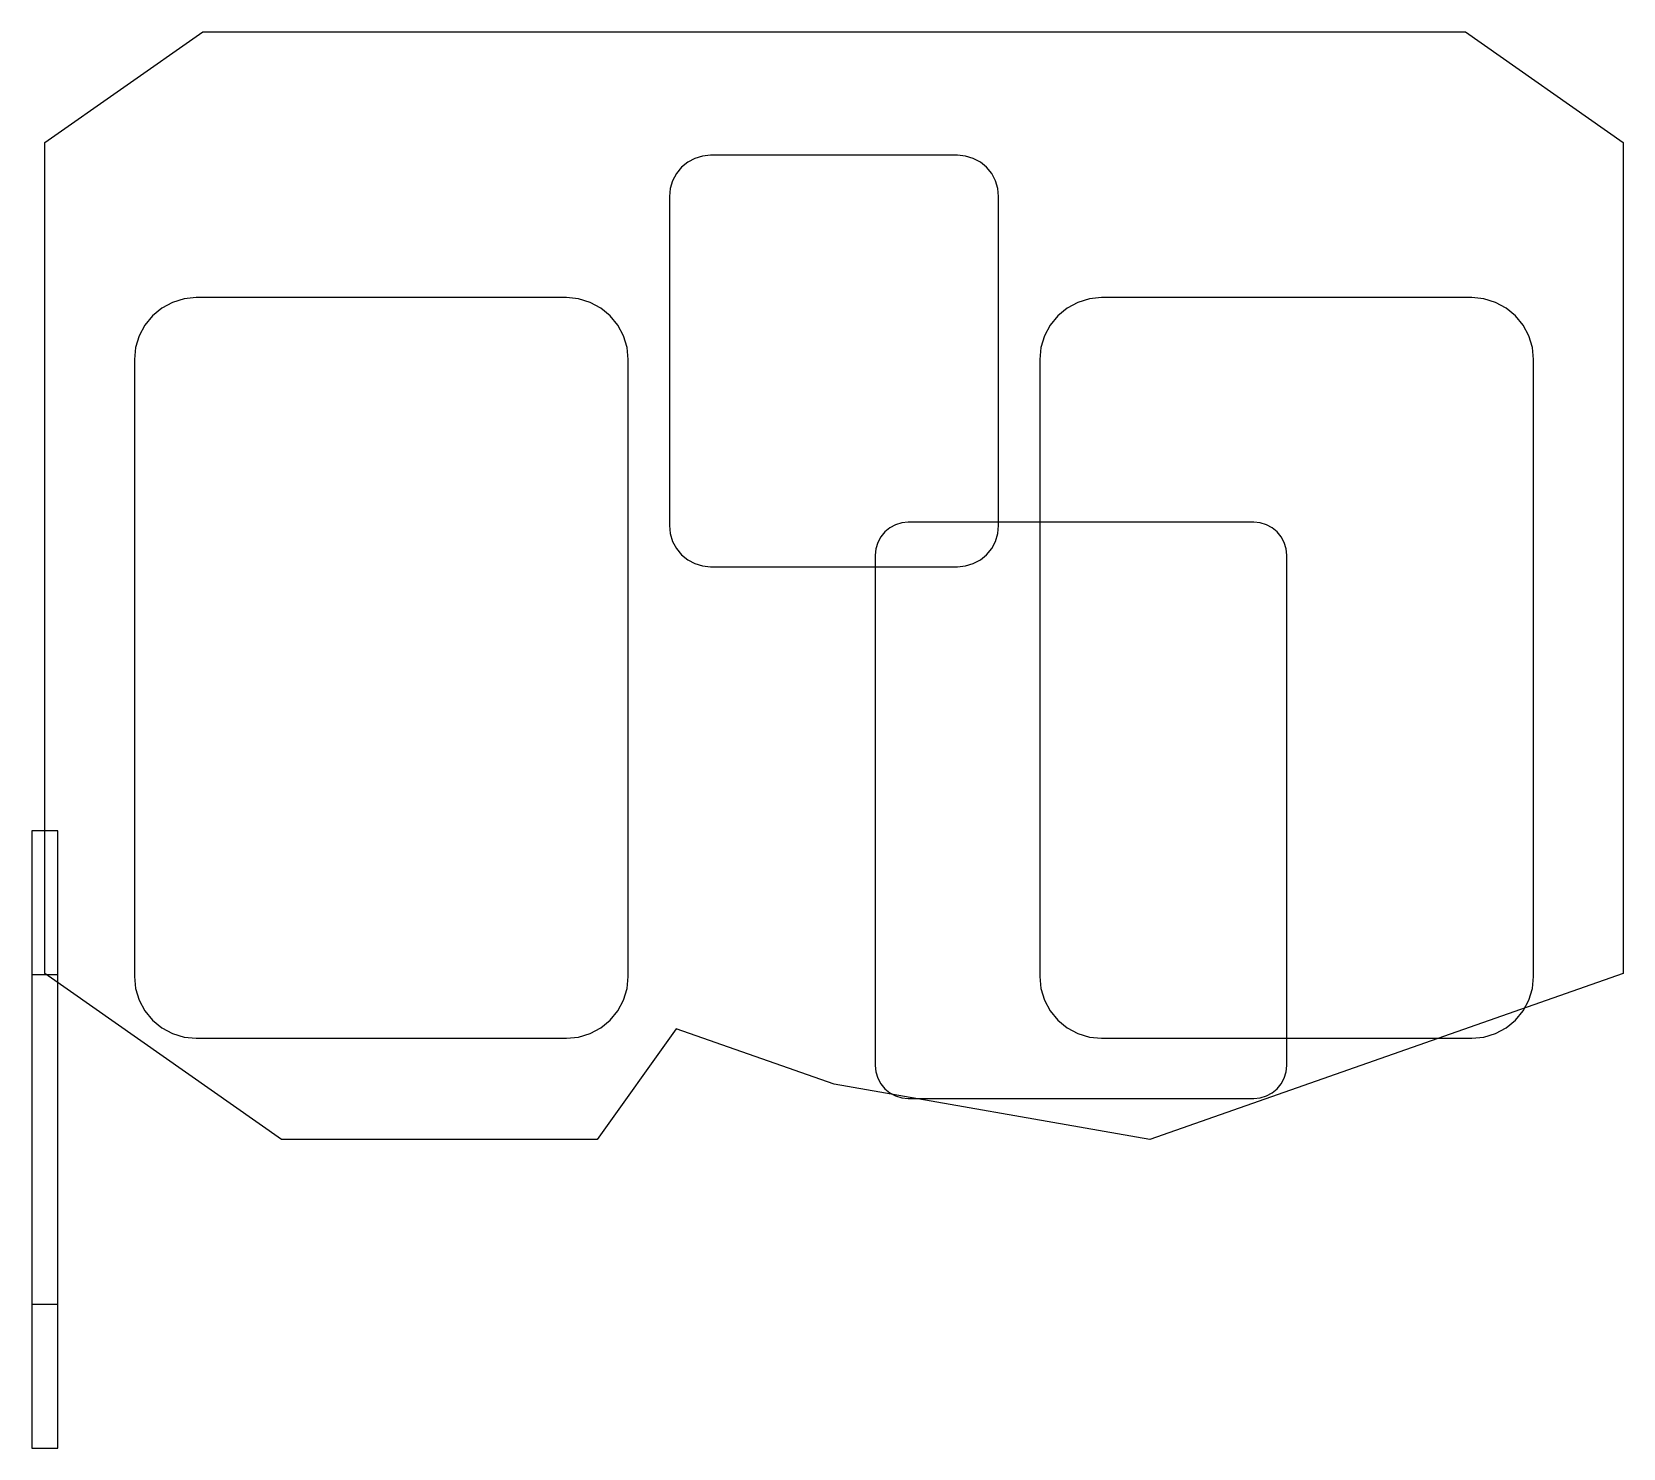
# Model space of a CAD drawing. Header units: metres. Extents: x -217 to 217, y -84 to 302.
import ezdxf

# ---------------------------------------------------------------- set-up
doc = ezdxf.new("R2010")
doc.units = ezdxf.units.M
doc.layers.add('BODY_OUTLINE', color=7, linetype='Continuous')
doc.layers.add('CAVITY_BACK', color=1, linetype='Continuous')

msp = doc.modelspace()

# ---------------------------------------------------------------- linework, layer by layer
at = {"layer": 'BODY_OUTLINE'}
msp.add_lwpolyline([(-213.35, 90.61), (-213.35, 271.82), (-170.32, 302.03), (173.89, 302.03), (216.91, 271.82), (216.91, 90.61), (216.91, 45.3), (87.83, 0), (1.78, 15.1), (-41.25, 30.2), (-62.76, 0), (-148.81, 0), (-213.35, 45.3)], close=True, dxfattribs=at)
at = {"layer": 'CAVITY_BACK'}
for points in [[(46.66, 257.15), (46.44, 259.34), (45.8, 261.44), (44.77, 263.38), (43.37, 265.08), (41.67, 266.48), (39.73, 267.51), (37.63, 268.15), (35.44, 268.37), (-31.88, 268.37), (-34.07, 268.15), (-36.17, 267.51), (-38.11, 266.48), (-39.81, 265.08), (-41.21, 263.38), (-42.24, 261.44), (-42.88, 259.34), (-43.1, 257.15), (-43.1, 167.39), (-42.88, 165.2), (-42.24, 163.1), (-41.21, 161.16), (-39.81, 159.46), (-38.11, 158.06), (-36.17, 157.03), (-34.07, 156.39), (-31.88, 156.17), (35.44, 156.17), (37.63, 156.39), (39.73, 157.03), (41.67, 158.06), (43.37, 159.46), (44.77, 161.16), (45.8, 163.1), (46.44, 165.2), (46.66, 167.39)], [(-54.32, 212.72), (-54.64, 216), (-55.6, 219.16), (-57.15, 222.07), (-59.25, 224.62), (-61.8, 226.71), (-64.7, 228.27), (-67.86, 229.23), (-71.15, 229.55), (-172.12, 229.55), (-175.4, 229.23), (-178.56, 228.27), (-181.47, 226.71), (-184.02, 224.62), (-186.11, 222.07), (-187.67, 219.16), (-188.63, 216), (-188.95, 212.72), (-188.95, 44.43), (-188.63, 41.15), (-187.67, 37.99), (-186.11, 35.08), (-184.02, 32.53), (-181.47, 30.44), (-178.56, 28.88), (-175.4, 27.92), (-172.12, 27.6), (-71.15, 27.6), (-67.86, 27.92), (-64.7, 28.88), (-61.8, 30.44), (-59.25, 32.53), (-57.15, 35.08), (-55.6, 37.99), (-54.64, 41.15), (-54.32, 44.43)], [(192.51, 212.72), (192.19, 216), (191.23, 219.16), (189.67, 222.07), (187.58, 224.62), (185.03, 226.71), (182.12, 228.27), (178.96, 229.23), (175.68, 229.55), (74.71, 229.55), (71.42, 229.23), (68.27, 228.27), (65.36, 226.71), (62.81, 224.62), (60.71, 222.07), (59.16, 219.16), (58.2, 216), (57.88, 212.72), (57.88, 44.43), (58.2, 41.15), (59.16, 37.99), (60.71, 35.08), (62.81, 32.53), (65.36, 30.44), (68.27, 28.88), (71.42, 27.92), (74.71, 27.6), (175.68, 27.6), (178.96, 27.92), (182.12, 28.88), (185.03, 30.44), (187.58, 32.53), (189.67, 35.08), (191.23, 37.99), (192.19, 41.15), (192.51, 44.43)], [(125.19, 159.32), (125.02, 161.07), (124.51, 162.75), (123.68, 164.3), (122.57, 165.66), (121.21, 166.78), (119.65, 167.61), (117.97, 168.12), (116.22, 168.29), (21.98, 168.29), (20.22, 168.12), (18.54, 167.61), (16.99, 166.78), (15.63, 165.66), (14.51, 164.3), (13.68, 162.75), (13.17, 161.07), (13, 159.32), (13, 20.19), (13.17, 18.44), (13.68, 16.76), (14.51, 15.21), (15.63, 13.85), (16.99, 12.73), (18.54, 11.9), (20.22, 11.39), (21.98, 11.22), (116.22, 11.22), (117.97, 11.39), (119.65, 11.9), (121.21, 12.73), (122.57, 13.85), (123.68, 15.21), (124.51, 16.76), (125.02, 18.44), (125.19, 20.19)], [(-216.91, -84.15), (-209.79, -84.15), (-209.79, 84.15), (-216.91, 84.15)], [(-216.91, -44.88), (-209.79, -44.88), (-209.79, 44.88), (-216.91, 44.88)]]:
    msp.add_lwpolyline(points, close=True, dxfattribs=at)

doc.saveas('drawing.dxf')
